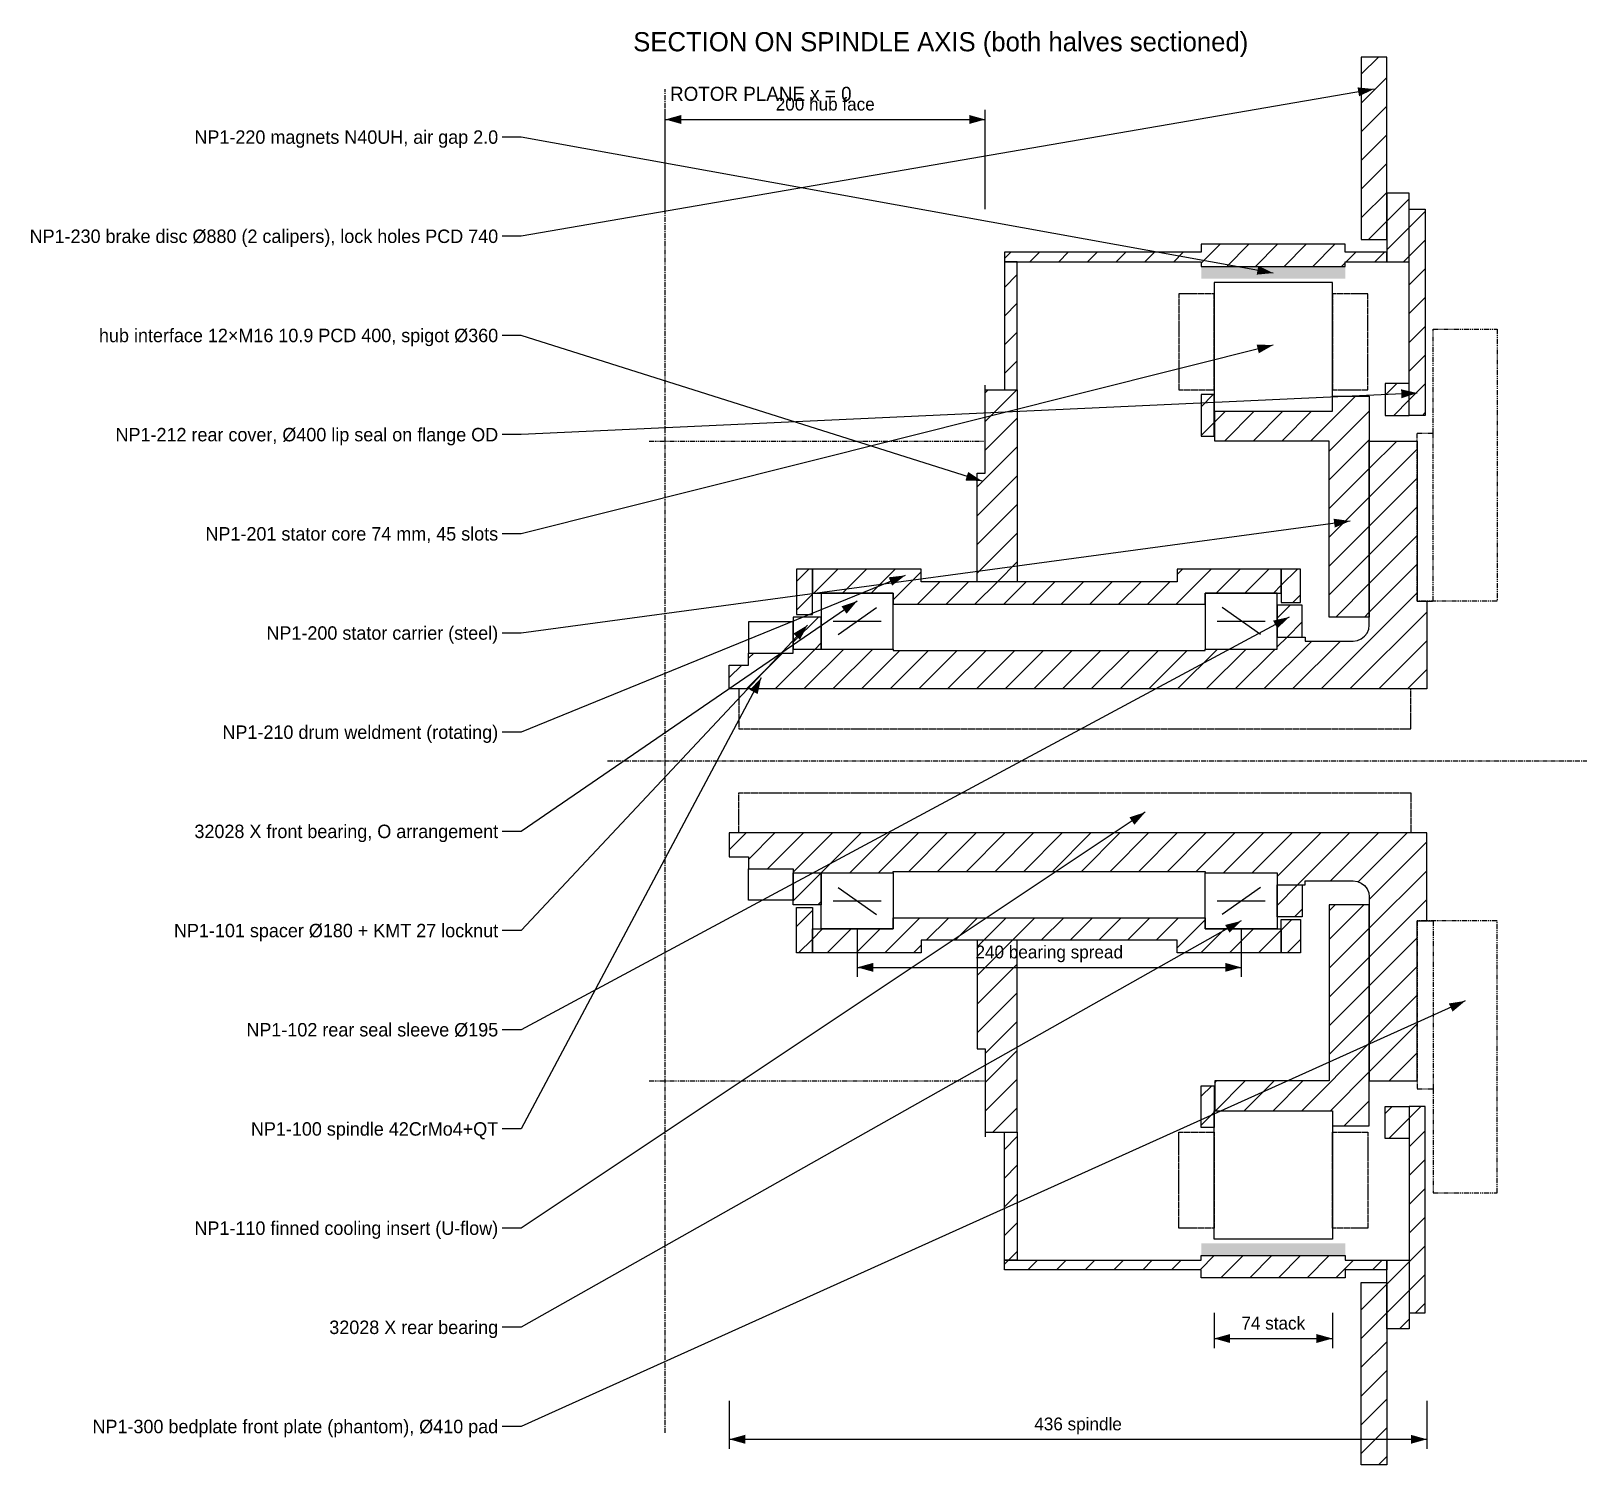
# Model space of a CAD drawing. Header units: millimetres. Extents: x -294 to 678, y -440 to 456.
import ezdxf
from ezdxf.enums import TextEntityAlignment as Align

# ---------------------------------------------------------------- set-up
doc = ezdxf.new("R2010")
doc.units = ezdxf.units.MM
for name, pattern in [('CENTER', [5.08, 3.175, -0.635, 0.635, -0.635]), ('DASHED', [1.524, 1.27, -0.254]), ('PHANTOM', [6.35, 3.175, -0.635, 0.635, -0.635, 0.635, -0.635])]:
    doc.linetypes.add(name, pattern=pattern)
for name, color, linetype in [('CENTER', 1, 'CENTER'), ('DIM', 3, 'Continuous'), ('HATCH', 9, 'Continuous'), ('HIDDEN', 8, 'DASHED'), ('OUTLINE', 7, 'Continuous'), ('PHANTOM', 5, 'PHANTOM'), ('TEXT', 3, 'Continuous'), ('THIN', 7, 'Continuous')]:
    doc.layers.add(name, color=color, linetype=linetype)

msp = doc.modelspace()

# ---------------------------------------------------------------- hatches: boundary and pattern name
at = {"layer": 'DIM'}
for points in [[(545, 420), (534.67, 421.06), (535.62, 415.54)], [(102, 401), (112, 398.2), (112, 403.8)], [(302, 401), (292, 403.8), (292, 398.2)], [(437, 301.5), (527, 301.5), (527, 309.2), (437, 309.2)], [(482, 305), (472.66, 309.53), (471.66, 304.02)], [(482, 260), (471.62, 260.28), (472.98, 254.85)], [(572, 230), (561.88, 232.33), (562.14, 226.74)], [(300, 175), (291.31, 180.68), (289.62, 175.34)], [(530, 150), (519.72, 151.44), (520.47, 145.89)], [(252, 116), (241.68, 114.81), (243.8, 109.63)], [(222, 100), (212.17, 96.65), (215.34, 92.04)], [(492, 90), (481.87, 87.73), (484.52, 82.8)], [(191, 85), (182.12, 79.62), (186.2, 75.79)], [(162, 52), (154.83, 44.49), (159.78, 41.86)], [(402, -32), (392.13, -35.22), (395.23, -39.88)], [(462, -100), (451.92, -102.48), (454.67, -107.35)], [(222, -129), (232, -131.8), (232, -126.2)], [(462, -129), (452, -126.2), (452, -131.8)], [(602, -150), (591.73, -151.56), (594.03, -156.66)], [(437, -301.5), (527, -301.5), (527, -309.2), (437, -309.2)], [(445, -361), (455, -363.8), (455, -358.2)], [(519, -361), (509, -358.2), (509, -363.8)], [(142, -424), (152, -426.8), (152, -421.2)], [(578, -424), (568, -421.2), (568, -426.8)]]:
    msp.add_hatch(color=7, dxfattribs=at).paths.add_polyline_path(points)
at = {"layer": 'HATCH'}
h = msp.add_hatch(dxfattribs=at)
h.set_pattern_fill('ANSI31', scale=4)
h.paths.add_polyline_path([(537, 326), (553, 326), (553, 440), (537, 440)])
h = msp.add_hatch(dxfattribs=at)
h.set_pattern_fill('ANSI31', scale=4)
h.paths.add_polyline_path([(553, 312), (567, 312), (567, 355), (553, 355)])
h = msp.add_hatch(dxfattribs=at)
h.set_pattern_fill('ANSI31', scale=4)
h.paths.add_polyline_path([(567, 216), (567, 345), (577, 345), (577, 216)])
h = msp.add_hatch(dxfattribs=at)
h.set_pattern_fill('ANSI31', scale=4)
h.paths.add_polyline_path([(314, 312), (437, 312), (437, 309.2), (527, 309.2), (527, 312), (553, 312), (553, 318), (527, 318), (527, 323), (437, 323), (437, 318), (314, 318)])
h = msp.add_hatch(dxfattribs=at)
h.set_pattern_fill('ANSI31', scale=4)
h.paths.add_polyline_path([(314, 232), (322, 232), (322, 312), (314, 312)])
h = msp.add_hatch(dxfattribs=at)
h.set_pattern_fill('ANSI31', scale=4)
h.paths.add_polyline_path([(552, 216), (567, 216), (567, 236), (552, 236)])
h = msp.add_hatch(dxfattribs=at)
h.set_pattern_fill('ANSI31', scale=4)
h.paths.add_polyline_path([(297, 112), (297, 180), (302, 180), (302, 232), (322, 232), (322, 112)])
h = msp.add_hatch(dxfattribs=at)
h.set_pattern_fill('ANSI31', scale=4)
h.paths.add_polyline_path([(437, 203), (445, 203), (445, 229), (437, 229)])
h = msp.add_hatch(dxfattribs=at)
h.set_pattern_fill('ANSI31', scale=4)
h.paths.add_polyline_path([(445.5, 200), (445.5, 218.6), (519, 218.6), (519, 228), (542, 228), (542, 90), (517, 90), (517, 200)])
h = msp.add_hatch(dxfattribs=at)
h.set_pattern_fill('ANSI31', scale=4)
h.paths.add_polyline_path([(142, 45), (142, 60), (154, 60), (154, 67.5), (182, 67.5), (182, 70), (244.5, 70), (244.5, 69), (439.5, 69), (439.5, 70), (484.5, 70), (484.5, 77.5), (502, 77.5), (502, 75), (532, 75), (534.59, 75.34), (537, 76.34), (539.07, 77.93), (540.66, 80), (541.66, 82.41), (542, 85), (542, 200), (572, 200), (572, 100), (578, 100), (578, 45), (578, 45)])
h = msp.add_hatch(dxfattribs=at)
h.set_pattern_fill('ANSI31', scale=4)
h.paths.add_polyline_path([(184, 91.5), (194, 91.5), (194, 120), (184, 120)])
h = msp.add_hatch(dxfattribs=at)
h.set_pattern_fill('ANSI31', scale=4)
h.paths.add_polyline_path([(194, 105), (244.5, 105), (244.5, 98), (439.5, 98), (439.5, 105), (487, 105), (487, 120), (422, 120), (422, 112), (327, 112), (302, 112), (262, 112), (262, 120), (194, 120)])
h = msp.add_hatch(dxfattribs=at)
h.set_pattern_fill('ANSI31', scale=4)
h.paths.add_polyline_path([(487, 99), (499, 99), (499, 120), (487, 120)])
h = msp.add_hatch(dxfattribs=at)
h.set_pattern_fill('ANSI31', scale=4)
h.paths.add_polyline_path([(484.5, 77.5), (500, 77.5), (500, 97.5), (484.5, 97.5)])
h = msp.add_hatch(dxfattribs=at)
h.set_pattern_fill('ANSI31', scale=4)
h.paths.add_polyline_path([(182, 70), (199.5, 70), (199.5, 90), (182, 90)])
h = msp.add_hatch(dxfattribs=at)
h.set_pattern_fill('ANSI31', scale=4)
h.paths.add_polyline_path([(142, -45), (142, -60), (154, -60), (154, -67.5), (182, -67.5), (182, -70), (244.5, -70), (244.5, -69), (439.5, -69), (439.5, -70), (484.5, -70), (484.5, -77.5), (502, -77.5), (502, -75), (532, -75), (534.59, -75.34), (537, -76.34), (539.07, -77.93), (540.66, -80), (541.66, -82.41), (542, -85), (542, -200), (572, -200), (572, -100), (578, -100), (578, -45), (578, -45)])
h = msp.add_hatch(dxfattribs=at)
h.set_pattern_fill('ANSI31', scale=4)
h.paths.add_polyline_path([(182, -70), (199.5, -70), (199.5, -90), (182, -90)])
h = msp.add_hatch(dxfattribs=at)
h.set_pattern_fill('ANSI31', scale=4)
h.paths.add_polyline_path([(484.5, -77.5), (500, -77.5), (500, -97.5), (484.5, -97.5)])
h = msp.add_hatch(dxfattribs=at)
h.set_pattern_fill('ANSI31', scale=4)
h.paths.add_polyline_path([(184, -91.5), (194, -91.5), (194, -120), (184, -120)])
h = msp.add_hatch(dxfattribs=at)
h.set_pattern_fill('ANSI31', scale=4)
h.paths.add_polyline_path([(445.5, -200), (445.5, -218.6), (519, -218.6), (519, -228), (542, -228), (542, -90), (517, -90), (517, -200)])
h = msp.add_hatch(dxfattribs=at)
h.set_pattern_fill('ANSI31', scale=4)
h.paths.add_polyline_path([(194, -105), (244.5, -105), (244.5, -98), (439.5, -98), (439.5, -105), (487, -105), (487, -120), (422, -120), (422, -112), (327, -112), (302, -112), (262, -112), (262, -120), (194, -120)])
h = msp.add_hatch(dxfattribs=at)
h.set_pattern_fill('ANSI31', scale=4)
h.paths.add_polyline_path([(487, -99), (499, -99), (499, -120), (487, -120)])
h = msp.add_hatch(dxfattribs=at)
h.set_pattern_fill('ANSI31', scale=4)
h.paths.add_polyline_path([(297, -112), (297, -180), (302, -180), (302, -232), (322, -232), (322, -112)])
h = msp.add_hatch(dxfattribs=at)
h.set_pattern_fill('ANSI31', scale=4)
h.paths.add_polyline_path([(437, -203), (445, -203), (445, -229), (437, -229)])
h = msp.add_hatch(dxfattribs=at)
h.set_pattern_fill('ANSI31', scale=4)
h.paths.add_polyline_path([(552, -216), (567, -216), (567, -236), (552, -236)])
h = msp.add_hatch(dxfattribs=at)
h.set_pattern_fill('ANSI31', scale=4)
h.paths.add_polyline_path([(567, -216), (567, -345), (577, -345), (577, -216)])
h = msp.add_hatch(dxfattribs=at)
h.set_pattern_fill('ANSI31', scale=4)
h.paths.add_polyline_path([(314, -232), (322, -232), (322, -312), (314, -312)])
h = msp.add_hatch(dxfattribs=at)
h.set_pattern_fill('ANSI31', scale=4)
h.paths.add_polyline_path([(314, -312), (437, -312), (437, -309.2), (527, -309.2), (527, -312), (553, -312), (553, -318), (527, -318), (527, -323), (437, -323), (437, -318), (314, -318)])
h = msp.add_hatch(dxfattribs=at)
h.set_pattern_fill('ANSI31', scale=4)
h.paths.add_polyline_path([(553, -312), (567, -312), (567, -355), (553, -355)])
h = msp.add_hatch(dxfattribs=at)
h.set_pattern_fill('ANSI31', scale=4)
h.paths.add_polyline_path([(537, -326), (553, -326), (553, -440), (537, -440)])

# ---------------------------------------------------------------- linework, layer by layer
at = {"layer": 'CENTER'}
for p, q in [((102, -420), (102, 420)), ((66, 0), (678, 0))]:
    msp.add_line(p, q, dxfattribs=at)
at = {"layer": 'DIM'}
for p, q in [((545, 420), (12, 328)), ((102, 345), (102, 407)), ((102, 401), (302, 401)), ((302, 345), (302, 407)), ((12, 390), (0, 390)), ((482, 305), (12, 390)), ((12, 328), (0, 328)), ((12, 266), (0, 266)), ((300, 175), (12, 266)), ((482, 260), (12, 142)), ((572, 230), (12, 204)), ((12, 204), (0, 204)), ((530, 150), (12, 80)), ((12, 142), (0, 142)), ((252, 116), (12, 18)), ((222, 100), (12, -44)), ((492, 90), (12, -168)), ((12, 80), (0, 80)), ((191, 85), (12, -106)), ((162, 52), (12, -230)), ((12, 18), (0, 18)), ((402, -32), (12, -292)), ((12, -44), (0, -44)), ((12, -106), (0, -106)), ((462, -100), (12, -354)), ((222, -105), (222, -135)), ((462, -105), (462, -135)), ((222, -129), (462, -129)), ((602, -150), (12, -416)), ((12, -168), (0, -168)), ((12, -230), (0, -230)), ((12, -292), (0, -292)), ((445, -345), (445, -367)), ((519, -345), (519, -367)), ((12, -354), (0, -354)), ((445, -361), (519, -361)), ((142, -400), (142, -430)), ((578, -400), (578, -430)), ((12, -416), (0, -416)), ((142, -424), (578, -424))]:
    msp.add_line(p, q, dxfattribs=at)
at = {"layer": 'HIDDEN'}
for points in [[(423, 232), (445, 232), (445, 292), (423, 292)], [(519, 232), (541, 232), (541, 292), (519, 292)], [(148, 20), (568, 20), (568, 45), (148, 45)], [(148, -20), (568, -20), (568, -45), (148, -45)], [(423, -232), (445, -232), (445, -292), (423, -292)], [(519, -232), (541, -232), (541, -292), (519, -292)]]:
    msp.add_lwpolyline(points, close=True, dxfattribs=at)
at = {"layer": 'OUTLINE'}
for p, q in [((210, 79), (234, 96)), ((474, 79), (450, 96)), ((210, -79), (234, -96)), ((474, -79), (450, -96))]:
    msp.add_line(p, q, dxfattribs=at)
for points in [[(537, 326), (553, 326), (553, 440), (537, 440)], [(553, 312), (567, 312), (567, 355), (553, 355)], [(567, 216), (567, 345), (577, 345), (577, 216)], [(314, 312), (437, 312), (437, 309.2), (527, 309.2), (527, 312), (553, 312), (553, 318), (527, 318), (527, 323), (437, 323), (437, 318), (314, 318)], [(314, 232), (322, 232), (322, 312), (314, 312)], [(445, 218.6), (519, 218.6), (519, 299), (445, 299)], [(552, 216), (567, 216), (567, 236), (552, 236)], [(297, 112), (297, 180), (302, 180), (302, 232), (322, 232), (322, 112)], [(437, 203), (445, 203), (445, 229), (437, 229)], [(445.5, 200), (445.5, 218.6), (519, 218.6), (519, 228), (542, 228), (542, 90), (517, 90), (517, 200)], [(142, 45), (142, 60), (154, 60), (154, 67.5), (182, 67.5), (182, 70), (244.5, 70), (244.5, 69), (439.5, 69), (439.5, 70), (484.5, 70), (484.5, 77.5), (502, 77.5), (502, 75), (532, 75), (534.59, 75.34), (537, 76.34), (539.07, 77.93), (540.66, 80), (541.66, 82.41), (542, 85), (542, 200), (572, 200), (572, 100), (578, 100), (578, 45), (578, 45)], [(184, 91.5), (194, 91.5), (194, 120), (184, 120)], [(194, 105), (244.5, 105), (244.5, 98), (439.5, 98), (439.5, 105), (487, 105), (487, 120), (422, 120), (422, 112), (327, 112), (302, 112), (262, 112), (262, 120), (194, 120)], [(487, 99), (499, 99), (499, 120), (487, 120)], [(199.5, 70), (244.5, 70), (244.5, 105), (199.5, 105)], [(439.5, 70), (484.5, 70), (484.5, 105), (439.5, 105)], [(484.5, 77.5), (500, 77.5), (500, 97.5), (484.5, 97.5)], [(182, 70), (199.5, 70), (199.5, 90), (182, 90)], [(154, 67.5), (182, 67.5), (182, 87), (154, 87)], [(142, -45), (142, -60), (154, -60), (154, -67.5), (182, -67.5), (182, -70), (244.5, -70), (244.5, -69), (439.5, -69), (439.5, -70), (484.5, -70), (484.5, -77.5), (502, -77.5), (502, -75), (532, -75), (534.59, -75.34), (537, -76.34), (539.07, -77.93), (540.66, -80), (541.66, -82.41), (542, -85), (542, -200), (572, -200), (572, -100), (578, -100), (578, -45), (578, -45)], [(154, -67.5), (182, -67.5), (182, -87), (154, -87)], [(182, -70), (199.5, -70), (199.5, -90), (182, -90)], [(199.5, -70), (244.5, -70), (244.5, -105), (199.5, -105)], [(439.5, -70), (484.5, -70), (484.5, -105), (439.5, -105)], [(484.5, -77.5), (500, -77.5), (500, -97.5), (484.5, -97.5)], [(184, -91.5), (194, -91.5), (194, -120), (184, -120)], [(445.5, -200), (445.5, -218.6), (519, -218.6), (519, -228), (542, -228), (542, -90), (517, -90), (517, -200)], [(194, -105), (244.5, -105), (244.5, -98), (439.5, -98), (439.5, -105), (487, -105), (487, -120), (422, -120), (422, -112), (327, -112), (302, -112), (262, -112), (262, -120), (194, -120)], [(487, -99), (499, -99), (499, -120), (487, -120)], [(297, -112), (297, -180), (302, -180), (302, -232), (322, -232), (322, -112)], [(437, -203), (445, -203), (445, -229), (437, -229)], [(445, -218.6), (519, -218.6), (519, -299), (445, -299)], [(552, -216), (567, -216), (567, -236), (552, -236)], [(567, -216), (567, -345), (577, -345), (577, -216)], [(314, -232), (322, -232), (322, -312), (314, -312)], [(314, -312), (437, -312), (437, -309.2), (527, -309.2), (527, -312), (553, -312), (553, -318), (527, -318), (527, -323), (437, -323), (437, -318), (314, -318)], [(553, -312), (567, -312), (567, -355), (553, -355)], [(537, -326), (553, -326), (553, -440), (537, -440)]]:
    msp.add_lwpolyline(points, close=True, dxfattribs=at)
at = {"layer": 'PHANTOM'}
for points in [[(572, 100), (582, 100), (582, 205), (582, 205), (582, 270), (622, 270), (622, 100)], [(572, -100), (582, -100), (582, -205), (582, -205), (582, -270), (622, -270), (622, -100)]]:
    msp.add_lwpolyline(points, close=True, dxfattribs=at)
for points in [[(92, 200), (302, 200), (302, 235)], [(572, 100), (572, 205), (582, 205)], [(572, -100), (572, -205), (582, -205)], [(92, -200), (302, -200), (302, -235)]]:
    msp.add_lwpolyline(points, dxfattribs=at)
at = {"layer": 'THIN'}
for p, q in [((207, 87.5), (237, 87.5)), ((447, 87.5), (477, 87.5)), ((207, -87.5), (237, -87.5)), ((447, -87.5), (477, -87.5))]:
    msp.add_line(p, q, dxfattribs=at)

# ---------------------------------------------------------------- texts
at = {"layer": 'DIM'}
for s, p in [('200 hub face', (202, 404.2)), ('240 bearing spread', (342, -125.8)), ('74 stack', (482, -357.8)), ('436 spindle', (360, -420.8))]:
    msp.add_text(s, height=8, dxfattribs=at).set_placement(p, align=Align.BOTTOM_CENTER)
for s, p in [('NP1-220 magnets N40UH, air gap 2.0', (-2.4, 390)), ('NP1-230 brake disc Ø880 (2 calipers), lock holes PCD 740', (-2.4, 328)), ('hub interface 12×M16 10.9 PCD 400, spigot Ø360', (-2.4, 266)), ('NP1-212 rear cover, Ø400 lip seal on flange OD', (-2.4, 204)), ('NP1-201 stator core 74 mm, 45 slots', (-2.4, 142)), ('NP1-200 stator carrier (steel)', (-2.4, 80)), ('NP1-210 drum weldment (rotating)', (-2.4, 18)), ('32028 X front bearing, O arrangement', (-2.4, -44)), ('NP1-101 spacer Ø180 + KMT 27 locknut', (-2.4, -106)), ('NP1-102 rear seal sleeve Ø195', (-2.4, -168)), ('NP1-100 spindle 42CrMo4+QT', (-2.4, -230)), ('NP1-110 finned cooling insert (U-flow)', (-2.4, -292)), ('32028 X rear bearing', (-2.4, -354)), ('NP1-300 bedplate front plate (phantom), Ø410 pad', (-2.4, -416))]:
    msp.add_text(s, height=8.4, dxfattribs=at).set_placement(p, align=Align.MIDDLE_RIGHT)
at = {"layer": 'TEXT'}
for s, height, p in [('SECTION ON SPINDLE AXIS (both halves sectioned)', 12, (82, 440)), ('ROTOR PLANE x = 0', 8.8, (105, 410))]:
    msp.add_text(s, height=height, dxfattribs=at).set_placement(p, align=Align.BOTTOM_LEFT)

doc.saveas('drawing.dxf')
